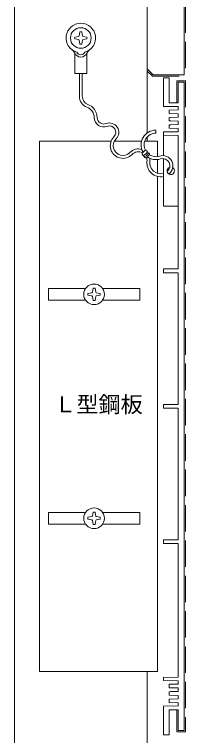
# Model space of a CAD drawing. Units: millimetres at full size, sheet at 1:3; details may follow other scales. Extents: x -423 to 423, y -292 to 292.
# Drawn here: x -49 to 9, y -93 to 151.8 of the extents above; entities that cross this region are included whole.
import ezdxf
from ezdxf.enums import TextEntityAlignment as Align

# ---------------------------------------------------------------- set-up
doc = ezdxf.new("R2010")
doc.units = ezdxf.units.MM
doc.header["$LTSCALE"] = 3
doc.linetypes.add('DASHED3', pattern=[4, 3, -1])
for name, color, linetype, lineweight in [('3-0_ＫＢ製品', 7, 'Continuous', 9), ('3-5_文字', 7, 'Continuous', 9), ('3-8_他製品', 7, 'Continuous', 9), ('3-9_他製品', 7, 'Continuous', 9)]:
    doc.layers.add(name, color=color, linetype=linetype, lineweight=lineweight)
doc.styles.add('HGｺﾞｼｯｸM', font='')
doc.styles.get('HGｺﾞｼｯｸM').set_extended_font_data('HGｺﾞｼｯｸM')

msp = doc.modelspace()

# ---------------------------------------------------------------- linework, layer by layer
at = {"layer": '3-0_ＫＢ製品', "color": 2}
for p, q in [((-4, 133.25), (-4, 156.25)), ((8.5, 154.75), (8.5, 131.25)), ((-4, 133.25), (-2, 131.25)), ((-2, 131.25), (8.5, 131.25)), ((1.5, 130.25), (3.5, 130.25)), ((1.5, 130.25), (1.5, 120.537)), ((3.5, 130.25), (3.5, 121.75)), ((6.5, 128.75), (6.5, 121.75)), ((6.5, 128.75), (8.5, 128.75)), ((8.5, 128.75), (8.5, -91.25)), ((1.5, 120.537), (6.5, 120.45)), ((3.5, 121.75), (6.5, 121.75)), ((3.5, 119.298), (3.5, 118.102)), ((6.5, 118.05), (3.5, 118.102)), ((6.5, 118.05), (6.5, 116.85)), ((6.5, 116.85), (3.5, 116.798)), ((3.5, 116.798), (3.5, 115.602)), ((6.5, 115.55), (6.5, 114.35)), ((3.5, 114.298), (3.5, 113.102)), ((6.5, 113.05), (3.5, 113.102)), ((6.5, 113.05), (6.5, 111.95)), ((6.5, 111.95), (1.5, 111.863)), ((1.5, 111.863), (1.5, 103.811)), ((6.5, 110.65), (1.5, 110.737)), ((6.5, 65.35), (6.5, 110.65)), ((1.5, 102.807), (1.5, 86.65)), ((6.5, 86.65), (1.5, 86.65)), ((1.5, 65.35), (1.5, 64.05)), ((1.5, 65.35), (6.5, 65.35)), ((1.5, 64.05), (6.5, 64.05)), ((6.5, 19.4), (6.5, 64.05)), ((1.5, 19.4), (1.5, 18.1)), ((1.5, 19.4), (6.5, 19.4)), ((1.5, 18.1), (6.5, 18.1)), ((6.5, -26.55), (6.5, 18.1)), ((1.5, -26.55), (1.5, -27.85)), ((1.5, -26.55), (6.5, -26.55)), ((1.5, -27.85), (6.5, -27.85)), ((6.5, -73.15), (6.5, -27.85)), ((6.5, -73.15), (1.5, -73.237)), ((1.5, -74.363), (1.5, -73.237)), ((6.5, -74.45), (1.5, -74.363)), ((6.5, -75.55), (3.5, -75.602)), ((3.5, -76.798), (3.5, -75.602)), ((6.5, -75.55), (6.5, -74.45)), ((3.5, -79.298), (3.5, -78.102)), ((6.5, -78.05), (6.5, -76.85)), ((6.5, -79.35), (3.5, -79.298)), ((6.5, -80.55), (3.5, -80.602)), ((3.5, -81.798), (3.5, -80.602)), ((6.5, -80.55), (6.5, -79.35)), ((1.5, -83.037), (6.5, -82.95)), ((1.5, -92.75), (1.5, -83.037)), ((3.5, -92.75), (3.5, -84.25)), ((3.5, -84.25), (6.5, -84.25)), ((6.5, -91.25), (6.5, -84.25)), ((1.5, -92.75), (3.5, -92.75)), ((6.5, -91.25), (8.5, -91.25))]:
    msp.add_line(p, q, dxfattribs=at)
at = {"layer": '3-0_ＫＢ製品'}
for p, q in [((-27.224, 144.308), (-27.058, 144.474)), ((-27.058, 144.474), (-26.82, 145.825)), ((-25.942, 144.474), (-26.18, 145.825)), ((-25.942, 144.474), (-25.776, 144.308)), ((-27.224, 144.308), (-28.575, 144.07)), ((-27.224, 143.192), (-28.575, 143.43)), ((-27.224, 143.192), (-27.058, 143.026)), ((-27.058, 143.026), (-26.82, 141.675)), ((-25.942, 143.026), (-26.18, 141.675)), ((-25.942, 143.026), (-25.776, 143.192)), ((-25.776, 144.308), (-24.425, 144.07)), ((-25.776, 143.192), (-24.425, 143.43)), ((-22.558, 57.474), (-22.32, 58.825)), ((-21.442, 57.474), (-21.68, 58.825)), ((-22.724, 57.308), (-24.075, 57.07)), ((-22.724, 56.192), (-24.075, 56.43)), ((-22.724, 57.308), (-22.558, 57.474)), ((-21.442, 57.474), (-21.276, 57.308)), ((-21.276, 57.308), (-19.925, 57.07)), ((-21.276, 56.192), (-19.925, 56.43)), ((-22.724, 56.192), (-22.558, 56.026)), ((-22.558, 56.026), (-22.32, 54.675)), ((-21.442, 56.026), (-21.68, 54.675)), ((-21.442, 56.026), (-21.276, 56.192)), ((-22.724, -18.692), (-24.075, -18.93)), ((-22.724, -19.808), (-24.075, -19.57)), ((-22.724, -18.692), (-22.558, -18.526)), ((-22.558, -18.526), (-22.32, -17.175)), ((-21.442, -18.526), (-21.68, -17.175)), ((-21.442, -18.526), (-21.276, -18.692)), ((-21.276, -18.692), (-19.925, -18.93)), ((-21.276, -19.808), (-19.925, -19.57)), ((-22.724, -19.808), (-22.558, -19.974)), ((-22.558, -19.974), (-22.32, -21.325)), ((-21.442, -19.974), (-21.68, -21.325)), ((-21.442, -19.974), (-21.276, -19.808))]:
    msp.add_line(p, q, dxfattribs=at)
at = {"layer": '3-0_ＫＢ製品', "color": 2}
for points in [[(6.5, 120.45), (6.5, 119.35), (3.5, 119.298)], [(6.5, 115.55), (4, 115.594), (3.5, 115.602)], [(6.5, 114.35), (4, 114.306), (3.5, 114.298)], [(6.5, -76.85), (4, -76.806), (3.5, -76.798)], [(6.5, -78.05), (4, -78.094), (3.5, -78.102)], [(6.5, -82.95), (6.5, -81.85), (3.5, -81.798)]]:
    msp.add_lwpolyline(points, dxfattribs=at)
at = {"layer": '3-0_ＫＢ製品'}
for centre in [(-26.5, 143.75), (-22, 56.75), (-22, -19.25)]:
    msp.add_circle(centre, 3.5, dxfattribs=at)
for centre, start, end in [((-26.5, 143.75), 81.22977, 98.77023), ((-26.5, 143.75), 171.22977, 188.77023), ((-26.5, 143.75), 351.22977, 8.77023), ((-26.5, 143.75), 261.22977, 278.77023), ((-22, 56.75), 81.22977, 98.77023), ((-22, 56.75), 171.22977, 188.77023), ((-22, 56.75), 351.22977, 8.77023), ((-22, 56.75), 261.22977, 278.77023), ((-22, -19.25), 171.22977, 188.77023), ((-22, -19.25), 81.22977, 98.77023), ((-22, -19.25), 351.22977, 8.77023), ((-22, -19.25), 261.22977, 278.77023)]:
    msp.add_arc(centre, 2.1, start, end, dxfattribs=at)
at = {"layer": '3-0_ＫＢ製品', "color": 2}
msp.add_arc((4, 98.65), 1.25, 105.8509, 58.61036, dxfattribs=at)
at = {"layer": '3-8_他製品'}
for p, q in [((-49, -225), (-49, 262.5)), ((-4, 111.501), (-4, 262.5)), ((-27, 131.75), (-27, 123.999)), ((-26, 131.75), (-26, 123.999)), ((-4, 108.75), (-4, 110.169)), ((-1.061, 111.456), (-1.061, 112.456)), ((-40.5, -71.25), (-40.5, 108.75)), ((-16.225, 108.75), (-40.5, 108.75)), ((-5.891, 108.75), (-15.127, 108.75)), ((-0.5, 108.75), (-4.846, 108.75)), ((-0.5, 103.495), (-0.5, 108.75)), ((-5.598, 104.793), (-4.845, 105.514)), ((-4.907, 104.07), (-4.154, 104.791)), ((-4.514, 103.629), (-3.768, 104.431)), ((-4.129, 103.219), (-3.392, 103.956)), ((-0.5, 97.817), (-0.5, 102.487)), ((-0.5, -71.25), (-0.5, 96.783)), ((-37.5, 54.75), (-37.5, 58.75)), ((-24.872, 58.75), (-37.5, 58.75)), ((-6.5, 58.75), (-19.128, 58.75)), ((-6.5, 54.75), (-6.5, 58.75)), ((-24.872, 54.75), (-37.5, 54.75)), ((-6.5, 54.75), (-19.128, 54.75)), ((-37.5, -17.25), (-37.5, -21.25)), ((-24.872, -17.25), (-37.5, -17.25)), ((-6.5, -17.25), (-19.128, -17.25)), ((-6.5, -17.25), (-6.5, -21.25)), ((-24.872, -21.25), (-37.5, -21.25)), ((-6.5, -21.25), (-19.128, -21.25)), ((-0.5, -71.25), (-40.5, -71.25)), ((-4, -225), (-4, -71.25))]:
    msp.add_line(p, q, dxfattribs=at)
at = {"layer": '3-8_他製品', "linetype": 'DASHED3'}
for p, q in [((9, 262.5), (9, 130.75)), ((-4, 132.543), (-2.207, 130.75)), ((-2.207, 130.75), (9, 130.75)), ((6, 129.25), (6, 121.75)), ((6, -91.75), (6, -84.25)), ((6, -91.75), (9, -91.75))]:
    msp.add_line(p, q, dxfattribs=at)
msp.add_lwpolyline([(6, 129.25), (9, 129.25), (9, -91.75)], dxfattribs=at)
at = {"layer": '3-8_他製品'}
for centre, radius, start, end in [((-23, 123.999), 4, 180, 248.89274), ((-23, 123.999), 3, 180, 248.89274), ((-25.836, 116.651), 3.877, 0.9339, 68.89274), ((-25.836, 116.651), 4.877, 0.9339, 68.89274), ((-18.737, 116.767), 3.224, 180.9339, 291.25354), ((-18.737, 116.767), 2.224, 180.9339, 291.25354), ((-16.787, 111.754), 3.154, 315.10348, 111.25354), ((-16.787, 111.754), 2.154, 315.10348, 111.25354), ((-12.213, 107.197), 4.302, 135.10348, 316.11553), ((-1.061, 107.456), 5, 90, 209.7008), ((-1.061, 107.456), 4, 90.14978, 207.04769), ((-12.213, 107.197), 3.302, 135.10348, 316.11553), ((-6.993, 102.176), 3.941, 72.77723, 136.11553), ((-4.499, 105.153), 0.5, 313.74095, 133.74095), ((-4.135, 104.772), 0.5, 317.09891, 75.56845), ((-6.993, 102.176), 2.941, 62.08205, 136.11553), ((-5.253, 104.432), 0.5, 133.74095, 270.11072), ((-4.88, 103.97), 0.5, 182.50501, 317.09891), ((-5.253, 104.432), 0.5, 270.11072, 313.74095), ((-4.483, 103.573), 0.5, 190.84677, 315), ((-6.993, 102.176), 2.941, 353.48222, 19.31358), ((-1.061, 107.456), 5, 234.51051, 287.97379), ((-3.746, 104.31), 0.5, 315, 77.23728), ((-1.061, 107.456), 4, 236.3076, 287.97379), ((-6.993, 102.176), 3.941, 353.48222, 10.56264), ((1.243, 100.353), 3.467, 307.16319, 107.97379), ((1.243, 100.353), 2.467, 308.30033, 107.97379), ((0.551, 101.314), 4.652, 173.48222, 281.77739), ((0.551, 101.314), 3.652, 173.48222, 285.07023)]:
    msp.add_arc(centre, radius, start, end, dxfattribs=at)
at = {"layer": '3-9_他製品'}
for p, q in [((-28.5, 138.005), (-28.5, 131.75)), ((-24.5, 138.005), (-24.5, 131.75)), ((-28.5, 131.75), (-24.5, 131.75))]:
    msp.add_line(p, q, dxfattribs=at)
for centre, radius, start, end in [((-26.5, 143.75), 5, 285.74754, 254.25246), ((-30.5, 138.005), 2, 0, 55.1501), ((-22.5, 138.005), 2, 124.8499, 180), ((-26.5, 139.531), 2.281, 200.87725, 339.12275), ((-26.5, 139.531), 1.481, 203.61937, 336.38063)]:
    msp.add_arc(centre, radius, start, end, dxfattribs=at)

# ---------------------------------------------------------------- texts
at = {"layer": '3-5_文字', "style": 'HGｺﾞｼｯｸM'}
msp.add_text('Ｌ型鋼板', height=5.499, dxfattribs=at).set_placement((-35.5, 15), align=Align.BOTTOM_LEFT)

doc.saveas('drawing.dxf')
